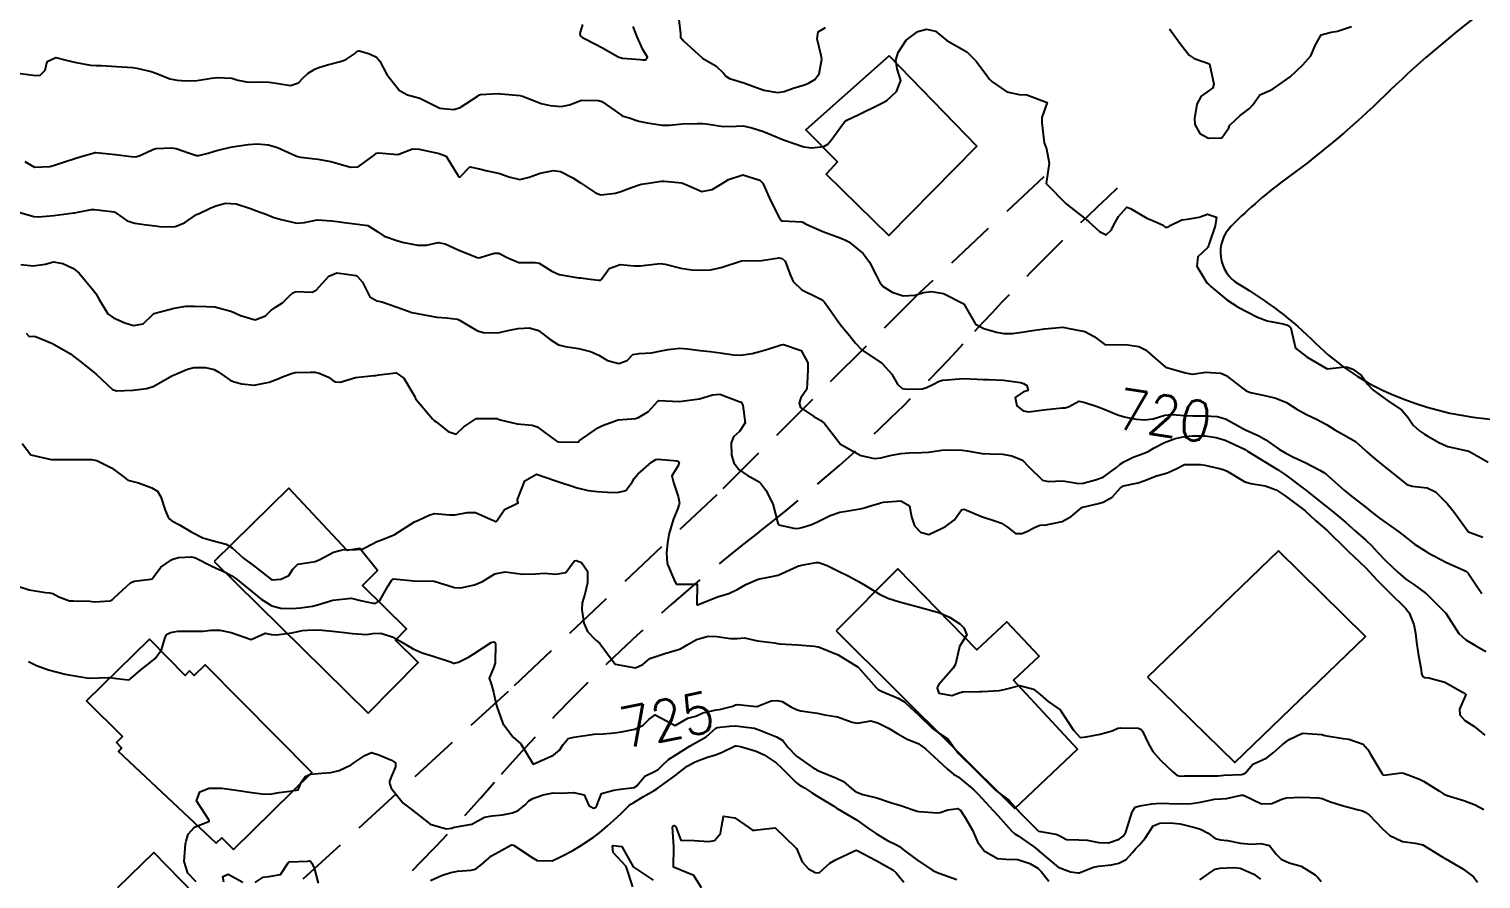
# Model space of a CAD drawing. Header units: metres. Extents: x 298520 to 308411, y 7433745 to 7450750.
# Drawn here: x 303668.8 to 303812.3, y 7440379.2 to 7440463.1 of the extents above; entities that cross this region are included whole.
import ezdxf
from ezdxf.enums import TextEntityAlignment as Align

# ---------------------------------------------------------------- set-up
doc = ezdxf.new("R2010")
doc.units = ezdxf.units.M
doc.header["$LTSCALE"] = 10
doc.linetypes.add('DASHED', pattern=[0.75, 0.5, -0.25])
for name, color, linetype in [('Cotas', 45, 'Continuous'), ('Curvas de Nivel 1m', 11, 'Continuous'), ('Curvas de Nivel 5m', 15, 'Continuous'), ('Edificações', 30, 'Continuous'), ('Hidrografia', 140, 'Continuous'), ('Vias Secundárias', 230, 'DASHED')]:
    doc.layers.add(name, color=color, linetype=linetype)
doc.styles.add('Style-STANDARD', font='STANDARD.shx')

msp = doc.modelspace()

# ---------------------------------------------------------------- linework, layer by layer
at = {"layer": 'Curvas de Nivel 1m', "flags": 128}
for points, elevation in [([(303733.01, 7440464.33), (303733.2, 7440462.65), (303733.23, 7440462.32), (303733.52, 7440461.98), (303735.36, 7440460.29), (303735.43, 7440460.23), (303735.49, 7440460.19), (303736.72, 7440459.51), (303737.48, 7440458.77), (303737.7, 7440458.49), (303738.06, 7440458.26), (303739.47, 7440457.81), (303740.1, 7440457.59), (303741.46, 7440457.11), (303742.8, 7440456.86), (303743.45, 7440456.98), (303744.34, 7440457.31), (303745.46, 7440457.63), (303745.85, 7440457.78), (303746.5, 7440458.16), (303746.93, 7440458.7), (303747.19, 7440460.15), (303747.13, 7440460.52), (303746.71, 7440462.16), (303746.82, 7440462.86), (303747.53, 7440463.29)], 717), ([(303667.77, 7440458.79), (303669.47, 7440458.53), (303669.95, 7440458.59), (303670.42, 7440459.07), (303670.63, 7440459.92), (303671.49, 7440460.33), (303672.51, 7440460.07), (303673.48, 7440459.84), (303674.91, 7440459.58), (303675.48, 7440459.54), (303676.01, 7440459.54), (303677.48, 7440459.42), (303679.11, 7440459.33), (303679.48, 7440459.26), (303680.9, 7440458.95), (303681.47, 7440458.75), (303682.75, 7440458.2), (303683.46, 7440458.08), (303684.33, 7440458.03), (303685.46, 7440458.05), (303686.87, 7440458.28), (303687.47, 7440458.36), (303688.88, 7440458.27), (303689.47, 7440458.1), (303690.51, 7440457.88), (303691.46, 7440457.93), (303692.56, 7440457.9), (303693.46, 7440457.74), (303694.69, 7440457.55), (303695.46, 7440457.81), (303695.93, 7440458.31), (303696.42, 7440458.76), (303697.07, 7440459.16), (303697.48, 7440459.33), (303698.34, 7440459.59), (303699.48, 7440459.91), (303700.1, 7440460.1), (303701.01, 7440460.7), (303701.26, 7440460.94), (303701.5, 7440460.99), (303702.49, 7440460.68), (303703.17, 7440460.36), (303703.49, 7440459.96), (303704.19, 7440458.66), (303705.45, 7440457.07), (303706.23, 7440456.64), (303707.44, 7440456.31), (303708.58, 7440455.76), (303709.43, 7440455.33), (303710.83, 7440455.18), (303711.43, 7440455.39), (303713.23, 7440456.55), (303713.36, 7440456.64), (303713.44, 7440456.67), (303715.22, 7440456.76), (303715.45, 7440456.75), (303717.39, 7440456.56), (303717.44, 7440456.55), (303717.6, 7440456.51), (303718.94, 7440455.99), (303719.44, 7440455.79), (303720.32, 7440455.59), (303721.43, 7440455.49), (303722.24, 7440455.65), (303723.44, 7440456.1), (303725.12, 7440456.09), (303725.44, 7440455.97), (303726.73, 7440455.1), (303727.43, 7440454.6), (303727.56, 7440454.53), (303728.06, 7440454.38), (303729.1, 7440454.04), (303729.42, 7440453.96), (303729.91, 7440453.87), (303731.42, 7440453.63), (303732.12, 7440453.63), (303733.42, 7440453.77), (303734.91, 7440453.79), (303735.42, 7440453.79), (303735.97, 7440453.73), (303737.42, 7440453.51), (303738.71, 7440453.55), (303739.42, 7440453.56), (303740.27, 7440453.38), (303741.41, 7440453), (303743.4, 7440452.2), (303745.39, 7440451.51), (303746.16, 7440451.39), (303747.39, 7440451.52), (303747.79, 7440451.75), (303748.11, 7440452.14), (303749.42, 7440453.97), (303749.5, 7440454.04), (303749.65, 7440454.12), (303750.84, 7440454.7), (303751.43, 7440454.99), (303752.18, 7440455.35), (303753.44, 7440455.97), (303753.62, 7440456.08), (303754.55, 7440456.97), (303755, 7440458.06), (303754.64, 7440459.22), (303754.51, 7440460.06), (303754.74, 7440460.83), (303755.52, 7440462.05), (303756.68, 7440462.89), (303757.53, 7440463.13), (303758.43, 7440462.91), (303759.52, 7440462.01), (303761.51, 7440460.9), (303762.45, 7440459.97), (303763.48, 7440458.56), (303763.73, 7440458.21), (303763.97, 7440457.95), (303765.46, 7440456.94), (303766.69, 7440456.68), (303767.45, 7440456.65), (303769.44, 7440455.89), (303768.93, 7440454.4), (303768.92, 7440453.89), (303769.13, 7440452.17), (303769.17, 7440451.89), (303769.39, 7440451.3), (303769.64, 7440449.89), (303769.35, 7440447.89), (303771.32, 7440445.86), (303773.31, 7440444.32), (303773.57, 7440444.1), (303773.87, 7440443.83), (303774.61, 7440443.13), (303775.29, 7440442.79), (303775.8, 7440443.3), (303776.03, 7440443.8), (303776.49, 7440444.62), (303777.32, 7440445.54), (303777.7, 7440445.4), (303779.31, 7440444.44), (303779.79, 7440444.25), (303780.91, 7440443.75), (303781.12, 7440443.56), (303781.3, 7440443.57), (303781.43, 7440443.61), (303781.61, 7440443.74), (303782.76, 7440444.27), (303783.31, 7440444.35), (303784.48, 7440444.54), (303785.31, 7440444.85), (303786.19, 7440444.56), (303786.04, 7440443.69), (303785.42, 7440441.84), (303785.4, 7440441.7), (303785.37, 7440441.61), (303785.28, 7440441.52), (303784.35, 7440440.62), (303784.24, 7440439.71), (303785.24, 7440438.07), (303785.42, 7440437.88), (303785.64, 7440437.69), (303787.21, 7440436.38), (303788.32, 7440435.66), (303789.2, 7440435.21), (303790.24, 7440434.68), (303791.19, 7440434.32), (303792.79, 7440434), (303793.19, 7440433.89), (303793.54, 7440433.6), (303793.62, 7440433.15), (303794, 7440431.59), (303795.15, 7440430.73), (303797.13, 7440429.55), (303798.91, 7440429.76), (303799.14, 7440429.73), (303799.65, 7440429.52), (303800.5, 7440428.89), (303801.12, 7440428.06), (303801.64, 7440427.49), (303803.1, 7440426.45), (303804.5, 7440425.47), (303805.08, 7440424.78), (303805.61, 7440424), (303806.24, 7440423.44), (303806.73, 7440423.11), (303807.06, 7440422.9), (303808.23, 7440422.24), (303809.05, 7440421.9), (303810.96, 7440421.47), (303811.04, 7440421.46), (303811.09, 7440421.44), (303811.19, 7440421.39), (303813.03, 7440420.33)], 718), ([(303723.53, 7440463.6), (303723.26, 7440462.71), (303723.33, 7440462.44), (303723.52, 7440462.29), (303723.79, 7440462.16), (303725.51, 7440461.28), (303727.06, 7440460.39), (303727.49, 7440460.25), (303729.25, 7440460.13), (303729.49, 7440460.1), (303729.75, 7440460.1), (303729.96, 7440460.36), (303729.5, 7440461.1), (303728.92, 7440462.37), (303728.54, 7440463.39)], 717), ([(303781.53, 7440463.15), (303782.56, 7440461.73), (303783.5, 7440460.54), (303783.99, 7440460.21), (303785.49, 7440459.69), (303785.91, 7440457.69), (303785.82, 7440457.33), (303785.46, 7440457.06), (303784.66, 7440456.5), (303784.25, 7440455.71), (303784.02, 7440454.3), (303784.04, 7440453.71), (303784.54, 7440452.83), (303785.41, 7440452.37), (303786.71, 7440452.38), (303787.42, 7440453.37), (303787.48, 7440453.61), (303787.52, 7440453.67), (303788.51, 7440454.59), (303789.44, 7440455.28), (303789.78, 7440455.64), (303790.46, 7440456.63), (303791.46, 7440457.07), (303791.82, 7440457.27), (303792.35, 7440457.61), (303793.48, 7440458.4), (303794.73, 7440459.59), (303795.5, 7440460.5), (303795.98, 7440461.57), (303796.52, 7440462.57), (303797.53, 7440462.83), (303798.14, 7440462.93), (303799.54, 7440463.4)], 717), ([(303668.41, 7440450.04), (303669.36, 7440449.5), (303670.88, 7440449.54), (303671.36, 7440449.68), (303672.35, 7440450.03), (303673.37, 7440450.36), (303673.88, 7440450.51), (303675.37, 7440450.94), (303675.44, 7440450.94), (303677.37, 7440450.75), (303678.93, 7440450.53), (303679.37, 7440450.51), (303679.73, 7440450.6), (303680.46, 7440450.95), (303681.07, 7440451.25), (303681.38, 7440451.33), (303682.9, 7440451.39), (303683.38, 7440451.33), (303684.61, 7440450.9), (303685.37, 7440450.65), (303685.62, 7440450.64), (303686.54, 7440450.88), (303687.18, 7440451.06), (303687.38, 7440451.12), (303688.76, 7440451.47), (303689.38, 7440451.57), (303690.49, 7440451.72), (303691.39, 7440451.78), (303692.5, 7440451.69), (303693.38, 7440451.44), (303694.85, 7440450.78), (303695.37, 7440450.54), (303695.67, 7440450.47), (303697.37, 7440450.28), (303698.67, 7440450.04), (303699.36, 7440449.86), (303700.59, 7440449.48), (303701.36, 7440449.52), (303702.94, 7440450.68), (303703.18, 7440450.86), (303703.38, 7440450.92), (303705.28, 7440450.74), (303705.37, 7440450.76), (303706.72, 7440451.3), (303707.38, 7440451.28), (303709.08, 7440450.9), (303709.38, 7440450.84), (303710.07, 7440450.59), (303711.15, 7440448.79), (303711.29, 7440448.58), (303711.35, 7440448.54), (303711.4, 7440448.53), (303711.48, 7440448.58), (303712.41, 7440449.52), (303713.36, 7440449.34), (303713.98, 7440449.17), (303715.36, 7440448.87), (303716.25, 7440448.52), (303717.35, 7440448.26), (303718.27, 7440448.5), (303719.36, 7440448.91), (303720.66, 7440449.17), (303721.36, 7440449.07), (303722.57, 7440448.45), (303723.35, 7440447.93), (303724.81, 7440446.94), (303725.33, 7440446.76), (303726.8, 7440446.93), (303727.33, 7440447.07), (303728.26, 7440447.46), (303729.34, 7440447.8), (303729.81, 7440447.89), (303731.35, 7440448.09), (303731.59, 7440448.09), (303733.35, 7440447.95), (303733.98, 7440447.67), (303735.34, 7440447.1), (303736.33, 7440447.29), (303737.35, 7440447.88), (303737.59, 7440448.03), (303737.95, 7440448.26), (303739.36, 7440448.72), (303741.07, 7440448.22), (303741.35, 7440447.91), (303742.11, 7440446.21), (303742.94, 7440444.57), (303743.21, 7440444.2), (303743.3, 7440444.17), (303745.21, 7440444.08), (303745.3, 7440444.05), (303745.62, 7440443.85), (303747.29, 7440443.12), (303748.88, 7440442.54), (303749.29, 7440442.39), (303749.47, 7440442.32), (303749.85, 7440442.12), (303751.27, 7440440.95), (303751.89, 7440440.09), (303752.57, 7440438.75), (303752.91, 7440438.08), (303753.23, 7440437.71), (303754.14, 7440437.15), (303755.21, 7440436.76), (303756.41, 7440436.84), (303757.22, 7440437.1), (303758.03, 7440437.22), (303759.22, 7440437), (303761.2, 7440435.98), (303762.38, 7440433.97), (303763.18, 7440433.54), (303764.44, 7440433.2), (303765.17, 7440433.06), (303766.03, 7440433.07), (303767.18, 7440433.22), (303767.77, 7440433.31), (303769.18, 7440433.5), (303771.01, 7440433.69), (303771.18, 7440433.66), (303771.45, 7440433.59), (303773.18, 7440433.24), (303774.1, 7440432.76), (303775.16, 7440431.96), (303775.28, 7440431.93), (303777.16, 7440431.97), (303778.51, 7440431.78), (303779.16, 7440431.44), (303781.13, 7440429.74), (303783.13, 7440429.17), (303783.79, 7440429.05), (303785.13, 7440429.23), (303786.6, 7440429.15), (303787.13, 7440428.91), (303788.74, 7440427.65), (303789.11, 7440427.4), (303789.53, 7440427.22), (303791.1, 7440426.89), (303792.04, 7440426.67), (303793.09, 7440426.24), (303794.13, 7440425.59), (303795.08, 7440425.04), (303796.08, 7440424.58), (303797.07, 7440424.05), (303797.88, 7440423.54), (303799.06, 7440422.88), (303799.91, 7440422.38), (303800.91, 7440421.5), (303801.04, 7440421.37), (303801.81, 7440420.72), (303803.02, 7440419.73), (303803.33, 7440419.48), (303805, 7440418.14), (303805.51, 7440417.97), (303807, 7440417.8), (303807.84, 7440417.42), (303808.98, 7440416.26), (303809.68, 7440415.4), (303810.95, 7440413.61), (303811.04, 7440413.48), (303811.24, 7440413.39), (303812.49, 7440412.92)], 719), ([(303668.02, 7440439.88), (303669.24, 7440439.73), (303670.42, 7440439.89), (303671.24, 7440440.12), (303672.17, 7440439.98), (303673.24, 7440439.48), (303673.78, 7440439.02), (303675.22, 7440437.3), (303675.44, 7440437.01), (303675.77, 7440436.43), (303676.61, 7440435), (303677.18, 7440434.6), (303678.31, 7440434.11), (303679.17, 7440433.84), (303680.12, 7440434.01), (303681.08, 7440434.94), (303681.13, 7440435), (303681.18, 7440435.03), (303682.7, 7440435.41), (303683.19, 7440435.55), (303684.32, 7440435.77), (303685.2, 7440435.76), (303686.37, 7440435.71), (303687.2, 7440435.69), (303688.77, 7440435.27), (303689.19, 7440435.1), (303689.75, 7440434.83), (303691.18, 7440434.42), (303692.19, 7440434.8), (303692.7, 7440435.28), (303693.2, 7440435.67), (303693.88, 7440436.1), (303694.57, 7440436.78), (303694.92, 7440437.06), (303695.22, 7440437.21), (303696.82, 7440437.15), (303697.22, 7440437.35), (303698.46, 7440438.73), (303699.24, 7440439.05), (303701.15, 7440438.79), (303701.23, 7440438.75), (303701.27, 7440438.73), (303701.3, 7440438.7), (303701.78, 7440438.14), (303702.51, 7440436.69), (303703.21, 7440436.29), (303703.69, 7440436.18), (303705.2, 7440435.66), (303706.68, 7440435.14), (303707.19, 7440435.02), (303709.12, 7440434.66), (303709.18, 7440434.66), (303710.07, 7440434.59), (303711.18, 7440434.47), (303711.38, 7440434.38), (303713.17, 7440433.33), (303713.76, 7440433.14), (303715.17, 7440433.12), (303716.31, 7440433.38), (303717.17, 7440433.56), (303718.3, 7440433.62), (303719.17, 7440433.36), (303720.33, 7440432.47), (303721.16, 7440431.94), (303721.83, 7440431.77), (303723.15, 7440431.58), (303724.31, 7440431.26), (303725.14, 7440430.93), (303726, 7440430.4), (303727.13, 7440430.09), (303727.96, 7440430.38), (303728.52, 7440430.99), (303729.14, 7440431.08), (303730.36, 7440431.13), (303731.15, 7440431.31), (303732.01, 7440431.47), (303733.15, 7440431.59), (303733.92, 7440431.54), (303735.15, 7440431.38), (303736.14, 7440431.28), (303737.15, 7440431.14), (303738.46, 7440430.94), (303739.14, 7440430.92), (303740.29, 7440431.09), (303741.15, 7440431.31), (303741.84, 7440431.52), (303743.16, 7440431.93), (303743.39, 7440431.97), (303745.15, 7440431.38), (303745.8, 7440430.16), (303745.81, 7440429.48), (303745.72, 7440428.16), (303745.7, 7440427.57), (303745.1, 7440426.71), (303744.94, 7440426.17), (303745.09, 7440425.74), (303746.39, 7440424.84), (303747.07, 7440424.47), (303747.45, 7440424.15), (303749.04, 7440422.13), (303751.03, 7440420.99), (303752.39, 7440420.72), (303753.02, 7440420.78), (303754.07, 7440421.02), (303755.03, 7440421.19), (303755.82, 7440421.25), (303757.03, 7440421.29), (303757.73, 7440421.32), (303759.04, 7440421.52), (303759.47, 7440421.57), (303761.04, 7440421.53), (303761.56, 7440421.45), (303763.03, 7440421.19), (303763.82, 7440421.15), (303765.03, 7440421.13), (303765.97, 7440420.98), (303767.02, 7440420.54), (303767.62, 7440419.9), (303769, 7440418.57), (303769.54, 7440418.42), (303771, 7440418.5), (303772.59, 7440418.25), (303773, 7440418.26), (303774.24, 7440418.59), (303775, 7440418.87), (303776.31, 7440419.8), (303776.66, 7440420.15), (303777.02, 7440420.38), (303777.96, 7440420.85), (303779.03, 7440421.22), (303779.42, 7440421.38), (303780.03, 7440421.76), (303781.05, 7440422.29), (303782.09, 7440422.69), (303783.05, 7440422.88), (303783.83, 7440422.94), (303785.06, 7440422.93), (303786.15, 7440422.78), (303787.05, 7440422.51), (303788.88, 7440421.65), (303789.04, 7440421.56), (303789.26, 7440421.43), (303791.02, 7440420.35), (303792.23, 7440419.61), (303793.01, 7440419.09), (303794.89, 7440417.68), (303794.99, 7440417.61), (303795.01, 7440417.6), (303795.03, 7440417.58), (303796.97, 7440416.03), (303797.57, 7440415.54), (303798.95, 7440414.4), (303799.93, 7440413.52), (303800.93, 7440412.62), (303801.52, 7440412.1), (303802.08, 7440411.49), (303802.91, 7440410.61), (303804.09, 7440409.47), (303804.89, 7440408.79), (303805.68, 7440408.24), (303806.82, 7440407.43), (303806.87, 7440407.39), (303808.84, 7440405.41), (303810.15, 7440403.4), (303810.82, 7440402.8), (303811.7, 7440402.27), (303812.81, 7440401.64)], 721), ([(303668.55, 7440433.09), (303668.85, 7440432.77), (303669.16, 7440432.78), (303669.49, 7440432.75), (303671.15, 7440432.06), (303672.95, 7440431.03), (303673.05, 7440430.95), (303673.13, 7440430.88), (303673.81, 7440430.34), (303675.12, 7440429.33), (303675.49, 7440429.01), (303677.1, 7440427.51), (303677.49, 7440427.38), (303679.1, 7440427.46), (303680.43, 7440427.61), (303681.1, 7440427.83), (303683.02, 7440428.91), (303683.11, 7440428.95), (303684.49, 7440429.53), (303685.12, 7440429.7), (303686.28, 7440429.71), (303687.12, 7440429.5), (303687.52, 7440429.27), (303688.14, 7440428.85), (303688.72, 7440428.46), (303689.11, 7440428.28), (303689.85, 7440428.09), (303691.1, 7440427.96), (303692.56, 7440428.25), (303693.11, 7440428.43), (303693.36, 7440428.54), (303693.89, 7440428.78), (303694.78, 7440429.11), (303695.12, 7440429.19), (303696.62, 7440429.25), (303697.12, 7440429.23), (303697.52, 7440429.15), (303698.43, 7440428.73), (303698.83, 7440428.44), (303699.11, 7440428.29), (303699.58, 7440428.24), (303701.11, 7440428.7), (303702.9, 7440428.9), (303703.12, 7440428.91), (303703.41, 7440428.97), (303705.12, 7440429.18), (303705.87, 7440428.64), (303706.98, 7440426.75), (303707.04, 7440426.63), (303707.09, 7440426.55), (303708.7, 7440424.61), (303708.9, 7440424.44), (303709.06, 7440424.33), (303710.26, 7440423.38), (303711.05, 7440423.11), (303711.8, 7440423.83), (303712.88, 7440424.56), (303712.99, 7440424.63), (303713.06, 7440424.66), (303714.93, 7440424.66), (303715.06, 7440424.65), (303715.41, 7440424.53), (303717.06, 7440424.12), (303718.56, 7440423.99), (303719.06, 7440423.82), (303720.93, 7440422.46), (303721.04, 7440422.39), (303721.15, 7440422.35), (303723.04, 7440422.32), (303723.12, 7440422.36), (303723.21, 7440422.44), (303725.06, 7440423.74), (303725.51, 7440423.95), (303726.68, 7440424.39), (303726.96, 7440424.5), (303727.06, 7440424.52), (303728.77, 7440424.66), (303729.07, 7440424.74), (303730.06, 7440425.36), (303730.95, 7440426.34), (303731.02, 7440426.41), (303731.09, 7440426.43), (303733.09, 7440426.32), (303735.1, 7440426.59), (303736.37, 7440427.01), (303737.1, 7440427.06), (303739.03, 7440426.32), (303739.09, 7440426.29), (303739.13, 7440426.29), (303739.25, 7440426.25), (303739.36, 7440425.97), (303739.6, 7440424.24), (303739.05, 7440423.37), (303738.46, 7440422.84), (303738.21, 7440422.26), (303738.26, 7440421.02), (303738.5, 7440420.26), (303739.01, 7440419.58), (303739.82, 7440419.06), (303740.99, 7440418.39), (303741.17, 7440418.22), (303741.64, 7440417.56), (303742.33, 7440416.21), (303742.83, 7440414.32), (303742.88, 7440414.2), (303742.94, 7440414.16), (303744.56, 7440413.8), (303744.94, 7440413.82), (303745.22, 7440413.89), (303746.08, 7440414.16), (303746.69, 7440414.41), (303746.95, 7440414.53), (303748.02, 7440415.07), (303748.96, 7440415.39), (303749.6, 7440415.49), (303750.97, 7440415.72), (303751.27, 7440415.8), (303752.21, 7440416.09), (303752.8, 7440416.26), (303752.98, 7440416.31), (303753.29, 7440416.39), (303754.98, 7440416.52), (303755.86, 7440416.04), (303756.06, 7440414.93), (303756.33, 7440414.04), (303756.94, 7440413.43), (303757.75, 7440413.21), (303758.94, 7440413.74), (303759.39, 7440414), (303760.28, 7440414.66), (303760.97, 7440415.64), (303761.26, 7440415.69), (303762.96, 7440414.98), (303764.38, 7440414.52), (303764.95, 7440414.31), (303765.52, 7440413.93), (303766.31, 7440413.3), (303766.94, 7440413.29), (303767.37, 7440413.47), (303768.2, 7440413.9), (303768.72, 7440414.12), (303768.95, 7440414.14), (303769.19, 7440414.13), (303770.95, 7440414.49), (303771.83, 7440414.97), (303772.86, 7440415.84), (303772.93, 7440415.88), (303772.96, 7440415.89), (303774.53, 7440416.26), (303774.97, 7440416.39), (303775.89, 7440416.9), (303776.69, 7440417.79), (303776.99, 7440418), (303778.46, 7440418.31), (303779, 7440418.49), (303780.24, 7440418.98), (303781.01, 7440419.19), (303781.42, 7440419.32), (303782.26, 7440419.73), (303782.75, 7440419.99), (303783.02, 7440420.1), (303784.61, 7440420.12), (303785.02, 7440420.05), (303786.61, 7440419.68), (303786.93, 7440419.59), (303787.01, 7440419.56), (303787.23, 7440419.44), (303789, 7440418.41), (303789.59, 7440418.23), (303791, 7440418.02), (303792.09, 7440417.61), (303792.98, 7440417.01), (303794.92, 7440415.58), (303794.96, 7440415.55), (303795.96, 7440414.57), (303796.94, 7440413.74), (303797.17, 7440413.55), (303798.93, 7440411.82), (303799.23, 7440411.53), (303800.9, 7440409.92), (303801.29, 7440409.5), (303802.06, 7440408.67), (303802.88, 7440407.87), (303803.29, 7440407.48), (303804.85, 7440405.93), (303805.22, 7440405.45), (303805.69, 7440404.3), (303805.85, 7440403.44), (303805.94, 7440402.57), (303806.12, 7440401.44), (303806.41, 7440399.81), (303806.45, 7440399.43), (303806.55, 7440399.21), (303806.77, 7440399.06), (303807.18, 7440399.02), (303808.76, 7440398.62), (303810.55, 7440397.59), (303810.75, 7440397.46), (303810.79, 7440397.42), (303810.81, 7440397.39), (303810.81, 7440397.33), (303810.75, 7440397.21), (303810.19, 7440395.94), (303810.24, 7440395.39), (303810.72, 7440394.83), (303811.61, 7440394.27), (303812.7, 7440393.36)], 722), ([(303668.15, 7440422.2), (303669.02, 7440421.08), (303671.02, 7440420.61), (303671.47, 7440420.59), (303673.02, 7440420.61), (303673.43, 7440420.61), (303675.02, 7440420.62), (303675.52, 7440420.5), (303677, 7440419.79), (303678.09, 7440418.97), (303678.59, 7440418.56), (303678.99, 7440418.45), (303679.65, 7440418.29), (303680.98, 7440417.8), (303681.53, 7440417.48), (303681.87, 7440416.93), (303682.29, 7440415.59), (303682.6, 7440414.92), (303682.74, 7440414.71), (303682.94, 7440414.56), (303683.69, 7440414.15), (303684.93, 7440413.44), (303686, 7440412.88), (303686.92, 7440412.6), (303688.32, 7440412.25), (303688.91, 7440411.87), (303690.06, 7440410.83), (303690.89, 7440410.23), (303692.69, 7440408.8), (303692.87, 7440408.73), (303693.71, 7440408.79), (303694.51, 7440409.14), (303694.89, 7440409.78), (303695.41, 7440410.25), (303696.9, 7440410.5), (303697.11, 7440410.54), (303697.57, 7440410.74), (303698.91, 7440411.46), (303699.91, 7440411.71), (303700.91, 7440411.69), (303701.82, 7440411.78), (303702.92, 7440412.35), (303703.13, 7440412.47), (303703.66, 7440412.67), (303704.93, 7440413.17), (303705.84, 7440413.74), (303706.94, 7440414.44), (303707.31, 7440414.62), (303708.43, 7440415.13), (303708.95, 7440415.26), (303710.39, 7440415.15), (303710.95, 7440415.13), (303712.14, 7440415.38), (303712.96, 7440415.38), (303714.81, 7440414.53), (303714.9, 7440414.49), (303714.94, 7440414.47), (303715, 7440414.47), (303715.05, 7440414.53), (303715.83, 7440415.65), (303716.97, 7440416.23), (303717.16, 7440416.32), (303717.12, 7440416.51), (303717.1, 7440416.64), (303717.82, 7440418.5), (303719, 7440419.16), (303720.99, 7440418.46), (303722.99, 7440417.82), (303724.09, 7440417.53), (303724.98, 7440417.43), (303726, 7440417.39), (303726.98, 7440417.34), (303727.82, 7440417.55), (303728.43, 7440418.38), (303728.64, 7440418.73), (303729, 7440419.16), (303730.35, 7440420.35), (303730.77, 7440420.59), (303731.02, 7440420.64), (303732.88, 7440420.46), (303733.01, 7440420.41), (303733.07, 7440420.32), (303733.01, 7440420.05), (303732.35, 7440418.98), (303732.52, 7440418.32), (303732.98, 7440416.96), (303733.1, 7440416.44), (303733.11, 7440416.32), (303733.1, 7440416.19), (303732.96, 7440415.76), (303732.54, 7440414.73), (303732.4, 7440414.33), (303732.06, 7440413.2), (303731.93, 7440412.33), (303731.84, 7440411.39), (303731.89, 7440410.33), (303732.64, 7440408.56), (303732.8, 7440408.32), (303732.87, 7440408.28), (303734.87, 7440408.29), (303734.82, 7440406.29), (303734.85, 7440406.26), (303734.88, 7440406.26), (303735, 7440406.29), (303736.86, 7440407.03), (303737.99, 7440407.38), (303738.87, 7440407.78), (303739.68, 7440408.24), (303740.88, 7440408.78), (303742.09, 7440409), (303742.88, 7440409.18), (303744.76, 7440410.04), (303744.89, 7440410.1), (303744.95, 7440410.11), (303745.18, 7440410.17), (303746.62, 7440410.43), (303746.9, 7440410.42), (303747.7, 7440410.14), (303748.89, 7440409.53), (303749.84, 7440409.07), (303750.88, 7440408.53), (303751.6, 7440408.09), (303752.87, 7440407.3), (303753.69, 7440406.9), (303754.86, 7440406.54), (303756.85, 7440406.03), (303758.84, 7440405.45), (303759.79, 7440405.04), (303760.83, 7440404.38), (303761.2, 7440403.98), (303761.52, 7440403.27), (303760.8, 7440402.13), (303760.75, 7440401.98), (303760.38, 7440400.39), (303760.17, 7440399.99), (303758.76, 7440398.38), (303758.61, 7440398.16), (303758.58, 7440398.01), (303758.75, 7440397.53), (303760.03, 7440397.28), (303760.75, 7440397.56), (303761.08, 7440397.65), (303762.75, 7440397.69), (303763.01, 7440397.69), (303764.75, 7440397.79), (303765.35, 7440397.93), (303766.76, 7440398.28), (303768.09, 7440397.9), (303768.75, 7440397.38), (303769.54, 7440396.68), (303770.73, 7440395.86), (303772.06, 7440393.85), (303772.7, 7440393.14), (303773.31, 7440393.22), (303774.7, 7440393.48), (303775.87, 7440393.8), (303776.43, 7440394.07), (303776.71, 7440394.11), (303778.43, 7440394.05), (303778.71, 7440393.96), (303778.87, 7440393.77), (303779.45, 7440392.52), (303779.9, 7440391.75), (303780.67, 7440390.88), (303781.86, 7440389.73), (303782.31, 7440389.39), (303782.65, 7440389.33), (303783.01, 7440389.35), (303784.65, 7440389.35), (303786.31, 7440389.34), (303786.65, 7440389.38), (303786.91, 7440389.41), (303788.65, 7440389.49), (303788.79, 7440389.51), (303789.06, 7440389.65), (303789.79, 7440390.52), (303790.67, 7440390.89), (303791.16, 7440391.14), (303791.77, 7440391.61), (303792.69, 7440392.42), (303793.36, 7440392.93), (303794.7, 7440393.58), (303796.59, 7440393.44), (303796.7, 7440393.41), (303796.9, 7440393.35), (303798.7, 7440393.03), (303799.26, 7440392.96), (303800.69, 7440392.47), (303801.13, 7440391.95), (303801.42, 7440391.5), (303802.52, 7440389.61), (303802.6, 7440389.48), (303802.63, 7440389.45), (303802.65, 7440389.44), (303802.7, 7440389.43), (303803.23, 7440389.47), (303804.47, 7440389.65), (303804.66, 7440389.62), (303805.13, 7440389.45), (303806.25, 7440389.03), (303806.65, 7440388.84), (303808.23, 7440387.82), (303808.63, 7440387.57), (303808.97, 7440387.41), (303810.63, 7440386.91), (303811.75, 7440386.5), (303812.62, 7440386.03)], 723), ([(303667.82, 7440408.05), (303668.86, 7440407.73), (303670.47, 7440407.45), (303670.86, 7440407.43), (303671.18, 7440407.38), (303671.78, 7440407.05), (303672.85, 7440406.64), (303673.23, 7440406.64), (303674.85, 7440406.6), (303675.31, 7440406.54), (303676.85, 7440406.63), (303677.07, 7440406.77), (303677.29, 7440406.98), (303678.87, 7440408.42), (303679.24, 7440408.59), (303680.87, 7440408.79), (303680.99, 7440408.83), (303681.1, 7440408.94), (303681.86, 7440409.96), (303682.9, 7440410.7), (303683.05, 7440410.77), (303683.61, 7440410.91), (303684.9, 7440410.99), (303685.28, 7440410.89), (303686.89, 7440410.07), (303688.3, 7440409.43), (303688.88, 7440409.12), (303689.26, 7440408.84), (303690.86, 7440407.55), (303691.78, 7440406.81), (303692.84, 7440406.14), (303693.71, 7440405.92), (303694.84, 7440405.89), (303695.65, 7440405.95), (303696.84, 7440406.13), (303697.35, 7440406.23), (303698.85, 7440406.72), (303700.67, 7440406.89), (303700.85, 7440406.88), (303701.6, 7440406.69), (303702.85, 7440406.41), (303703.1, 7440406.42), (303703.5, 7440406.67), (303704.34, 7440408.13), (303704.64, 7440408.65), (303704.87, 7440408.83), (303706.87, 7440408.63), (303708.87, 7440408.6), (303710.87, 7440407.95), (303711.51, 7440407.93), (303712.87, 7440408.21), (303713.65, 7440408.55), (303714.88, 7440409.31), (303715.89, 7440409.51), (303716.88, 7440409.36), (303717.64, 7440409.26), (303718.88, 7440409.31), (303719.76, 7440409.36), (303720.88, 7440409.28), (303721.89, 7440409.44), (303722.61, 7440410.44), (303722.74, 7440410.6), (303722.9, 7440410.63), (303723.43, 7440410.43), (303724.02, 7440409.56), (303724.04, 7440408.42), (303723.75, 7440407.31), (303723.5, 7440406.43), (303723.47, 7440405.8), (303723.67, 7440404.43), (303724.02, 7440403.62), (303724.81, 7440402.79), (303725.23, 7440402.41), (303726.77, 7440400.39), (303728.77, 7440400.02), (303729.51, 7440400.36), (303730.17, 7440400.96), (303730.78, 7440401.14), (303731.68, 7440401.44), (303732.79, 7440401.77), (303733.21, 7440401.9), (303733.88, 7440402.3), (303734.81, 7440402.82), (303735.95, 7440403.14), (303736.81, 7440403.13), (303738.16, 7440402.91), (303738.81, 7440402.91), (303739.55, 7440402.98), (303740.81, 7440402.7), (303742.52, 7440402.49), (303742.81, 7440402.43), (303743, 7440402.4), (303744.8, 7440402.31), (303746.44, 7440402.15), (303746.8, 7440402.11), (303746.85, 7440402.1), (303748.79, 7440401.29), (303750.77, 7440400.1), (303752.54, 7440398.08), (303752.75, 7440397.89), (303753.14, 7440397.69), (303754.74, 7440397.04), (303755.34, 7440396.65), (303756.02, 7440396.04), (303756.72, 7440395.39), (303758.12, 7440394.02), (303758.7, 7440393.59), (303759.66, 7440392.97), (303760.35, 7440391.99), (303760.68, 7440391.57), (303762.32, 7440389.96), (303762.65, 7440389.63), (303764.33, 7440387.94), (303764.63, 7440387.7), (303765.66, 7440386.96), (303766.57, 7440385.91), (303766.61, 7440385.86), (303768.58, 7440383.89), (303770.3, 7440383.59), (303770.58, 7440383.48), (303771.36, 7440383.06), (303772.57, 7440383.02), (303773.4, 7440383), (303774.57, 7440382.75), (303775.5, 7440382.74), (303776.58, 7440383.11), (303776.97, 7440383.39), (303777.22, 7440383.78), (303777.54, 7440384.84), (303777.85, 7440385.78), (303778.15, 7440386.24), (303778.62, 7440386.38), (303779.79, 7440386.59), (303780.62, 7440386.66), (303781.52, 7440386.63), (303782.62, 7440386.59), (303783.72, 7440386.61), (303784.62, 7440386.75), (303785.99, 7440387.05), (303786.63, 7440387.08), (303787.19, 7440387.1), (303788.63, 7440387.44), (303788.85, 7440387.43), (303790.62, 7440386.58), (303791.64, 7440386.63), (303792.63, 7440387.05), (303793.06, 7440387.17), (303794.63, 7440387.24), (303796.26, 7440387.18), (303796.63, 7440387.11), (303797.34, 7440386.83), (303798.62, 7440386.41), (303800.09, 7440386.04), (303800.62, 7440385.88), (303800.88, 7440385.77), (303801.27, 7440385.5), (303802.59, 7440384.1), (303803.32, 7440383.47), (303804.58, 7440382.86), (303805.83, 7440382.7), (303806.57, 7440382.53), (303808.4, 7440381.41), (303808.56, 7440381.3), (303808.79, 7440381.18), (303810.54, 7440380.16), (303811.59, 7440379.37), (303811.99, 7440378.83)], 724), ([(303685.35, 7440378.88), (303684.53, 7440379.72), (303684.18, 7440380.9), (303684.3, 7440382.63), (303684.35, 7440382.89), (303684.57, 7440383.59), (303685.18, 7440384.28), (303686.58, 7440384.83), (303686.63, 7440384.87), (303686.59, 7440385.01), (303685.38, 7440386.88), (303685.72, 7440387.78), (303686.63, 7440388.14), (303687.89, 7440388.12), (303688.62, 7440388.03), (303689.55, 7440387.91), (303690.62, 7440387.75), (303691.85, 7440387.58), (303692.62, 7440387.55), (303693.55, 7440387.71), (303694.62, 7440387.83), (303695.43, 7440387.96), (303695.75, 7440388.76), (303696.12, 7440389.28), (303696.64, 7440389.53), (303697.76, 7440389.62), (303698.65, 7440389.69), (303699.48, 7440389.89), (303700.66, 7440390.44), (303700.81, 7440390.55), (303701.02, 7440390.7), (303702.01, 7440391.35), (303702.67, 7440391.66), (303703.41, 7440391.41), (303704.67, 7440390.89), (303705.04, 7440390.65), (303705.05, 7440390.25), (303704.64, 7440389.31), (303704.45, 7440388.84), (303704.46, 7440388.65), (303704.5, 7440388.52), (303704.63, 7440388.13), (303705.8, 7440386.64), (303706.6, 7440386.06), (303708.45, 7440384.61), (303708.58, 7440384.53), (303710.09, 7440384.1), (303710.58, 7440384.18), (303710.89, 7440384.27), (303712.58, 7440384.56), (303713.86, 7440385.27), (303714.6, 7440385.4), (303715.61, 7440385.51), (303716.6, 7440385.7), (303717.18, 7440385.92), (303717.87, 7440386.5), (303718.24, 7440386.87), (303718.62, 7440387.11), (303719.64, 7440387.49), (303720.62, 7440387.66), (303721.42, 7440387.65), (303722.63, 7440387.71), (303723.68, 7440387.48), (303724.17, 7440386.42), (303724.61, 7440386.14), (303724.81, 7440386.21), (303724.94, 7440386.41), (303725.4, 7440387.62), (303726.63, 7440387.95), (303727.02, 7440387.99), (303728.63, 7440388.21), (303728.9, 7440388.37), (303729.68, 7440389.32), (303730.65, 7440389.79), (303731.02, 7440389.97), (303731.37, 7440390.33), (303732.02, 7440390.98), (303732.67, 7440391.37), (303734.18, 7440392.3), (303734.69, 7440392.6), (303735.76, 7440393.21), (303736.7, 7440394.06), (303736.84, 7440394.13), (303738.06, 7440394.26), (303738.65, 7440394.3), (303738.7, 7440394.3), (303739.17, 7440394.24), (303740.52, 7440394.05), (303740.7, 7440394), (303741.07, 7440393.85), (303742.69, 7440393.22), (303743.33, 7440392.83), (303743.83, 7440392.18), (303744.67, 7440391.31), (303746.34, 7440390.15), (303746.53, 7440390.03), (303746.65, 7440389.96), (303747.02, 7440389.78), (303748.64, 7440389.13), (303749.31, 7440388.79), (303750.11, 7440388.11), (303750.4, 7440387.88), (303750.63, 7440387.74), (303751.22, 7440387.5), (303752.62, 7440387.19), (303753.96, 7440386.73), (303754.62, 7440386.51), (303754.99, 7440386.43), (303756.11, 7440386.04), (303756.61, 7440385.87), (303756.81, 7440385.83), (303758.61, 7440385.71), (303758.88, 7440385.73), (303759.65, 7440385.99), (303760.61, 7440386.12), (303760.84, 7440385.98), (303761.34, 7440385.24), (303762.07, 7440383.97), (303762.57, 7440382.84), (303763.23, 7440381.95), (303764.55, 7440381.19), (303765.36, 7440381.12), (303766.55, 7440381.09), (303767.75, 7440380.69), (303768.54, 7440380.22), (303768.86, 7440379.89), (303769.61, 7440378.96)], 726), ([(303708.52, 7440379.01), (303709.61, 7440379.51), (303710.53, 7440379.81), (303711.18, 7440379.92), (303712.53, 7440380.03), (303712.96, 7440380.13), (303713.53, 7440380.55), (303714.55, 7440381.44), (303715.25, 7440381.83), (303716.45, 7440382.51), (303716.54, 7440382.54), (303716.56, 7440382.54), (303716.7, 7440382.51), (303718.55, 7440381.27), (303719.05, 7440380.99), (303720.55, 7440380.94), (303721.55, 7440381.45), (303722.56, 7440381.98), (303723.34, 7440382.43), (303724.57, 7440383.26), (303725.24, 7440383.74), (303725.99, 7440384.4), (303726.3, 7440384.68), (303726.59, 7440384.93), (303727.36, 7440385.62), (303728.1, 7440386.38), (303728.39, 7440386.6), (303728.62, 7440386.73), (303729.57, 7440387.3), (303730.63, 7440387.91), (303730.89, 7440388.08), (303731.24, 7440388.33), (303732.06, 7440388.91), (303732.65, 7440389.35), (303733.89, 7440390.3), (303734.66, 7440390.73), (303735.79, 7440391.15), (303736.67, 7440391.43), (303737.28, 7440391.65), (303738.49, 7440392.25), (303738.62, 7440392.32), (303738.68, 7440392.32), (303738.75, 7440392.32), (303739.13, 7440392.24), (303740.68, 7440391.8), (303741.47, 7440391.41), (303742.66, 7440390.63), (303743.16, 7440390.19), (303744.64, 7440388.69), (303744.93, 7440388.47), (303745.47, 7440388.17), (303746.17, 7440387.7), (303746.63, 7440387.42), (303748.44, 7440386.31), (303748.61, 7440386.19), (303748.65, 7440386.16), (303748.7, 7440386.13), (303750.6, 7440384.99), (303751.91, 7440384.09), (303752.58, 7440383.62), (303753.67, 7440382.97), (303754.57, 7440382.54), (303754.87, 7440382.36), (303755.26, 7440382.05), (303756.55, 7440381.07), (303758.15, 7440380.01), (303758.53, 7440379.82), (303759.87, 7440379.34), (303760.52, 7440379.12)], 727), ([(303735.3, 7440378.28), (303734.53, 7440379.51), (303732.54, 7440380.32), (303732.56, 7440382.32), (303732.42, 7440384.32), (303732.5, 7440384.41), (303732.58, 7440384.45), (303732.75, 7440384.32), (303733.26, 7440383), (303734.57, 7440382.96), (303735.98, 7440382.87), (303736.57, 7440382.96), (303737.18, 7440383.66), (303737.28, 7440384.26), (303737.48, 7440385.38), (303738.6, 7440385.2), (303739.98, 7440384.23), (303740.33, 7440383.98), (303740.58, 7440383.99), (303740.78, 7440384.02), (303742.58, 7440384.2), (303744.56, 7440382.3), (303744.63, 7440382.24), (303744.67, 7440382.18), (303745.24, 7440380.86), (303745.86, 7440380.16), (303746.54, 7440379.8), (303746.92, 7440379.77), (303747.33, 7440380.14), (303747.96, 7440380.73), (303748.55, 7440381.05), (303750.36, 7440381.9), (303750.56, 7440382.01), (303750.67, 7440381.99), (303752.55, 7440380.98), (303754.21, 7440380.06), (303754.53, 7440379.76), (303755.3, 7440378.83)], 728), ([(303728.51, 7440378.37), (303727.84, 7440380.38), (303726.56, 7440381.76), (303726.48, 7440382.39), (303726.51, 7440382.44), (303726.56, 7440382.46), (303727.41, 7440382.38), (303728.54, 7440380.37), (303730.52, 7440379.04)], 728), ([(303691.18, 7440378.81), (303691.98, 7440379.35), (303692.52, 7440379.4), (303693.7, 7440379.61), (303694.43, 7440380.77), (303694.54, 7440380.87), (303696.38, 7440380.92), (303696.54, 7440380.94), (303696.67, 7440380.87), (303696.75, 7440380.75), (303697.02, 7440380.26), (303697.4, 7440378.74)], 727), ([(303688.08, 7440378.85), (303687.98, 7440379.39), (303688.52, 7440379.63), (303689.95, 7440378.83)], 727), ([(303784.53, 7440379.08), (303785.43, 7440379.69), (303786.07, 7440380.14), (303786.54, 7440380.24), (303787.9, 7440380.3), (303788.54, 7440380.22), (303789.87, 7440379.64), (303790.53, 7440379.15)], 726)]:
    msp.add_lwpolyline(points, dxfattribs=dict(at, elevation=elevation))
at = {"layer": 'Curvas de Nivel 5m', "flags": 128}
for points, elevation in [([(303667.61, 7440445.1), (303669.3, 7440444.63), (303669.78, 7440444.59), (303671.3, 7440444.72), (303673.25, 7440444.98), (303673.3, 7440444.98), (303673.36, 7440444.97), (303673.66, 7440445.03), (303675.02, 7440445.3), (303675.31, 7440445.31), (303677.24, 7440445.06), (303677.3, 7440445.04), (303677.41, 7440444.99), (303678.53, 7440444.2), (303679.29, 7440443.94), (303680.44, 7440443.8), (303681.29, 7440443.7), (303681.96, 7440443.6), (303683.29, 7440443.62), (303684.19, 7440444), (303685.3, 7440444.74), (303685.39, 7440444.8), (303685.58, 7440444.89), (303686.75, 7440445.44), (303687.31, 7440445.68), (303688.25, 7440445.92), (303689.32, 7440445.88), (303690.73, 7440445.4), (303691.31, 7440445.17), (303692.32, 7440444.8), (303693.03, 7440444.53), (303693.3, 7440444.45), (303693.75, 7440444.33), (303695.29, 7440443.95), (303696.05, 7440444.01), (303697.3, 7440444.29), (303698.75, 7440444.18), (303699.3, 7440444.13), (303699.98, 7440444.03), (303701.29, 7440443.85), (303702.32, 7440443.71), (303703.29, 7440443.11), (303703.93, 7440442.66), (303705.28, 7440442.2), (303705.87, 7440442.05), (303707.27, 7440441.78), (303708.1, 7440441.79), (303709.27, 7440442.03), (303709.95, 7440441.91), (303711.26, 7440441.32), (303713.13, 7440440.56), (303713.25, 7440440.54), (303713.41, 7440440.56), (303714.81, 7440440.98), (303715.26, 7440441), (303716.14, 7440440.52), (303717.25, 7440440.07), (303718.84, 7440440.08), (303719.25, 7440440.02), (303720.49, 7440439.21), (303721.24, 7440438.88), (303723.12, 7440438.56), (303723.23, 7440438.56), (303723.36, 7440438.57), (303724.28, 7440438.42), (303725.15, 7440438.33), (303725.23, 7440438.32), (303725.31, 7440438.33), (303725.41, 7440438.41), (303726.17, 7440439.47), (303727.25, 7440439.88), (303728.63, 7440439.75), (303729.25, 7440439.74), (303729.8, 7440439.81), (303731.25, 7440439.96), (303731.7, 7440439.89), (303733.24, 7440439.5), (303734.29, 7440439.35), (303735.24, 7440439.3), (303736.17, 7440439.35), (303737.25, 7440439.59), (303739.25, 7440440.24), (303741.2, 7440440.27), (303741.25, 7440440.28), (303742.93, 7440440.53), (303743.26, 7440440.48), (303743.57, 7440440.2), (303744.01, 7440438.95), (303744.36, 7440438.18), (303745.22, 7440437.36), (303746.74, 7440436.62), (303747.21, 7440436.38), (303747.44, 7440436.15), (303748.11, 7440435.22), (303748.86, 7440434.13), (303749.18, 7440433.71), (303749.91, 7440432.86), (303750.51, 7440432.11), (303751.15, 7440431.44), (303753.13, 7440430.08), (303754.11, 7440429.05), (303754.67, 7440428.06), (303755.11, 7440427.63), (303755.6, 7440427.55), (303757.11, 7440427.6), (303757.47, 7440427.67), (303758.15, 7440428.02), (303758.78, 7440428.35), (303759.12, 7440428.44), (303759.61, 7440428.49), (303761.12, 7440428.61), (303762.54, 7440428.55), (303763.12, 7440428.5), (303763.66, 7440428.5), (303765.12, 7440428.46), (303766.83, 7440428.2), (303767.12, 7440428.12), (303767.45, 7440427.91), (303767.58, 7440427.43), (303767.1, 7440427.28), (303766.29, 7440426.72), (303766.46, 7440425.92), (303767.08, 7440425.42), (303767.65, 7440425.33), (303769.08, 7440425.5), (303770.92, 7440425.7), (303771.08, 7440425.7), (303771.23, 7440425.71), (303771.64, 7440425.85), (303772.58, 7440426.36), (303773.09, 7440426.28), (303774.4, 7440425.83), (303775.08, 7440425.57), (303776.33, 7440425.05), (303777.07, 7440424.82), (303778.26, 7440424.59), (303779.07, 7440424.52), (303779.92, 7440424.61), (303781.08, 7440424.97), (303781.75, 7440425.06), (303783.08, 7440424.96), (303783.86, 7440424.92), (303785.08, 7440424.92), (303786.24, 7440424.85), (303787.07, 7440424.61), (303788.84, 7440423.65), (303789.06, 7440423.54), (303790.38, 7440422.95), (303791.05, 7440422.54), (303792.4, 7440421.61), (303793.04, 7440421.22), (303793.78, 7440420.84), (303795.02, 7440420.28), (303796.39, 7440419.56), (303796.78, 7440419.32), (303797.01, 7440419.14), (303798.84, 7440417.53), (303798.99, 7440417.4), (303799.56, 7440416.94), (303800.97, 7440415.86), (303801.41, 7440415.5), (303802.29, 7440414.82), (303802.95, 7440414.35), (303804.22, 7440413.47), (303804.94, 7440412.9), (303805.74, 7440412.25), (303806.92, 7440411.5), (303807.05, 7440411.43), (303808.91, 7440410.43), (303810.62, 7440409.67), (303810.9, 7440409.54), (303811.06, 7440409.39), (303811.79, 7440408.29), (303812.4, 7440407.37)], 720), ([(303668.78, 7440400.65), (303669.58, 7440400.26), (303670.76, 7440399.81), (303672.41, 7440399.38), (303672.76, 7440399.33), (303674.75, 7440399.01), (303676.68, 7440399.06), (303676.75, 7440399.06), (303677.51, 7440398.98), (303678.64, 7440398.85), (303678.75, 7440398.86), (303678.81, 7440398.9), (303678.89, 7440398.96), (303679.89, 7440399.82), (303680.78, 7440400.51), (303681.02, 7440400.7), (303681.29, 7440400.93), (303681.93, 7440401.79), (303682.27, 7440402.93), (303682.43, 7440403.3), (303682.81, 7440403.5), (303683.54, 7440403.64), (303684.81, 7440403.65), (303686.04, 7440403.65), (303686.81, 7440403.75), (303687.7, 7440403.75), (303688.81, 7440403.5), (303690.8, 7440402.82), (303692.16, 7440403.46), (303692.81, 7440403.33), (303693.28, 7440403.27), (303694.81, 7440403.49), (303695.86, 7440403.71), (303696.81, 7440403.79), (303697.8, 7440403.73), (303698.81, 7440403.63), (303700.01, 7440403.51), (303700.81, 7440403.41), (303702.17, 7440403.33), (303702.81, 7440403.4), (303703.59, 7440403.45), (303704.81, 7440403.04), (303705.51, 7440402.64), (303706.8, 7440401.9), (303707.69, 7440401.51), (303708.79, 7440401.18), (303710.57, 7440400.58), (303710.78, 7440400.49), (303710.89, 7440400.47), (303711.27, 7440400.58), (303712.28, 7440401.07), (303712.79, 7440401.42), (303714.49, 7440402.53), (303714.8, 7440402.6), (303714.88, 7440402.53), (303714.93, 7440402.4), (303714.9, 7440400.53), (303714.88, 7440400.43), (303714.78, 7440400.1), (303714.31, 7440398.99), (303714.47, 7440398.53), (303714.55, 7440398.34), (303714.74, 7440397.62), (303714.98, 7440396.53), (303715.05, 7440396.2), (303715.65, 7440394.52), (303716.69, 7440393.18), (303717.44, 7440392.5), (303718.66, 7440390.49), (303720.67, 7440391.39), (303721.25, 7440391.88), (303721.63, 7440392.45), (303722.1, 7440393.03), (303722.69, 7440393.17), (303723.57, 7440393.3), (303724.69, 7440393.48), (303725.59, 7440393.51), (303726.7, 7440393.61), (303727.37, 7440393.71), (303728.7, 7440393.95), (303729.53, 7440394.36), (303730.11, 7440394.95), (303730.72, 7440395.39), (303732.7, 7440394.32), (303733.95, 7440395.06), (303734.72, 7440395.25), (303735.43, 7440395.58), (303736.73, 7440395.87), (303737.08, 7440395.91), (303738.38, 7440396.25), (303738.64, 7440396.35), (303738.73, 7440396.38), (303738.87, 7440396.39), (303740.39, 7440396.23), (303740.73, 7440396.19), (303740.76, 7440396.19), (303740.85, 7440396.22), (303742.19, 7440396.75), (303742.74, 7440396.81), (303743.26, 7440396.71), (303744.11, 7440396.18), (303744.73, 7440395.86), (303745.12, 7440395.78), (303746.72, 7440395.53), (303747.47, 7440395.39), (303748.72, 7440395.18), (303750.18, 7440394.64), (303750.71, 7440394.56), (303752.02, 7440394.78), (303752.71, 7440394.58), (303753.77, 7440394.07), (303754.7, 7440393.49), (303755.63, 7440392.98), (303756.69, 7440392.55), (303757.44, 7440392.02), (303758.67, 7440390.85), (303759.6, 7440390), (303760.2, 7440389.53), (303760.65, 7440389.24), (303762.21, 7440387.96), (303762.63, 7440387.55), (303764.13, 7440385.94), (303764.6, 7440385.41), (303765.93, 7440383.92), (303766.27, 7440383.61), (303766.58, 7440383.43), (303768.1, 7440382.36), (303768.56, 7440382.01), (303768.64, 7440381.96), (303768.71, 7440381.89), (303770.54, 7440380.33), (303771.76, 7440379.85), (303772.53, 7440379.76), (303772.6, 7440379.77), (303772.79, 7440379.84), (303774.04, 7440380.33), (303774.54, 7440380.43), (303775.8, 7440380.55), (303776.55, 7440380.71), (303777.25, 7440381.08), (303777.87, 7440381.78), (303778.19, 7440382.15), (303778.57, 7440382.53), (303779.15, 7440383.19), (303779.49, 7440383.76), (303779.94, 7440384.41), (303780.6, 7440384.69), (303781.61, 7440384.72), (303782.6, 7440384.6), (303784.06, 7440384.23), (303784.59, 7440384.08), (303785.36, 7440383.69), (303786.07, 7440383.17), (303786.58, 7440383.03), (303787.28, 7440382.96), (303788.57, 7440382.69), (303789.63, 7440382.59), (303790.57, 7440382.66), (303791.42, 7440382.47), (303792.09, 7440381.61), (303792.56, 7440381.13), (303793.38, 7440380.76), (303794.55, 7440380.44), (303795.94, 7440379.56), (303796.23, 7440379.26), (303796.53, 7440378.9)], 725)]:
    msp.add_lwpolyline(points, dxfattribs=dict(at, elevation=elevation))
at = {"layer": 'Edificações'}
for points in [[(303748.74, 7440450), (303747.6, 7440448.81), (303753.81, 7440442.74), (303762.49, 7440451.57), (303753.84, 7440460.49), (303745.6, 7440453.18)], [(303687.14, 7440410.52), (303702.34, 7440395.54), (303707.29, 7440400.56), (303705.05, 7440402.76), (303706.14, 7440403.86), (303701.8, 7440408.14), (303703.28, 7440409.64), (303701.53, 7440411.81), (303700.29, 7440411.63), (303694.52, 7440417.78)], [(303779.37, 7440399.1), (303787.99, 7440390.68), (303800.92, 7440403.11), (303792.32, 7440411.58)], [(303748.6, 7440403.67), (303766.27, 7440386.12), (303772.45, 7440391.99), (303766.11, 7440398.79), (303768.66, 7440401.17), (303765.48, 7440404.58), (303762.5, 7440401.8), (303754.69, 7440409.81)], [(303674.51, 7440396.76), (303680.73, 7440402.85), (303684.25, 7440399.26), (303684.71, 7440399.71), (303685.15, 7440399.26), (303686.24, 7440400.33), (303696.78, 7440389.68), (303689.03, 7440382.08), (303687.89, 7440383.24), (303687.34, 7440382.7), (303677.69, 7440391.75), (303677.97, 7440392.12), (303677.47, 7440392.63), (303677.84, 7440393), (303678.08, 7440393.25)], [(303677.58, 7440378.28), (303682.96, 7440372.79), (303686.54, 7440376.29), (303681.16, 7440381.78)]]:
    msp.add_lwpolyline(points, close=True, dxfattribs=at)
at = {"layer": 'Hidrografia'}
msp.add_lwpolyline([(303814.42, 7440466.33), (303812.45, 7440464.84, 0.031175), (303802.79, 7440456.54, -0.035247), (303793.26, 7440448.49, 0.039592), (303787.64, 7440443.66, 0.489569), (303788.38, 7440437.93, -0.061705), (303795.97, 7440432.11, 0.095521), (303803.71, 7440426.95, 0.146151), (303821.94, 7440425, 0.148363), (303830.98, 7440429.69, 0.031129), (303838.37, 7440437.85, -0.126577), (303843.37, 7440441.62, 0.414642), (303845.28, 7440446.26, 0.111859), (303838.97, 7440455.14, 0.061342), (303834.01, 7440458.59, -0.012599), (303827.49, 7440462.24, -0.059575), (303823.01, 7440465.67, 0.206021), (303818.66, 7440467.35, 0.098677)], format="xyb", close=True, dxfattribs=at)
at = {"layer": 'Vias Secundárias'}
msp.add_lwpolyline([(303769.11, 7440448.54), (303756.88, 7440437.1), (303736.8, 7440417.12), (303716.19, 7440397.69), (303673.56, 7440358.72)], dxfattribs=at)
at = {"layer": 'Vias Secundárias', "elevation": 725.49}
msp.add_lwpolyline([(303689.9, 7440365.07, 0.048007), (303714.83, 7440388.72, -0.048798), (303740.95, 7440413.42, 0.042671), (303761.3, 7440432.19, -0.020081), (303776.38, 7440447.42, -0.020081)], format="xyb", dxfattribs=at)

# ---------------------------------------------------------------- texts
at = {"layer": 'Cotas', "style": 'Style-STANDARD'}
for s, rotation, p in [('720', 350.8474, (303781.03, 7440424.95, 720)), ('725', 11.0991, (303731.86, 7440394.89, 725))]:
    msp.add_text(s, height=4, rotation=rotation, dxfattribs=at).set_placement(p, align=Align.MIDDLE_CENTER)

doc.saveas('drawing.dxf')
